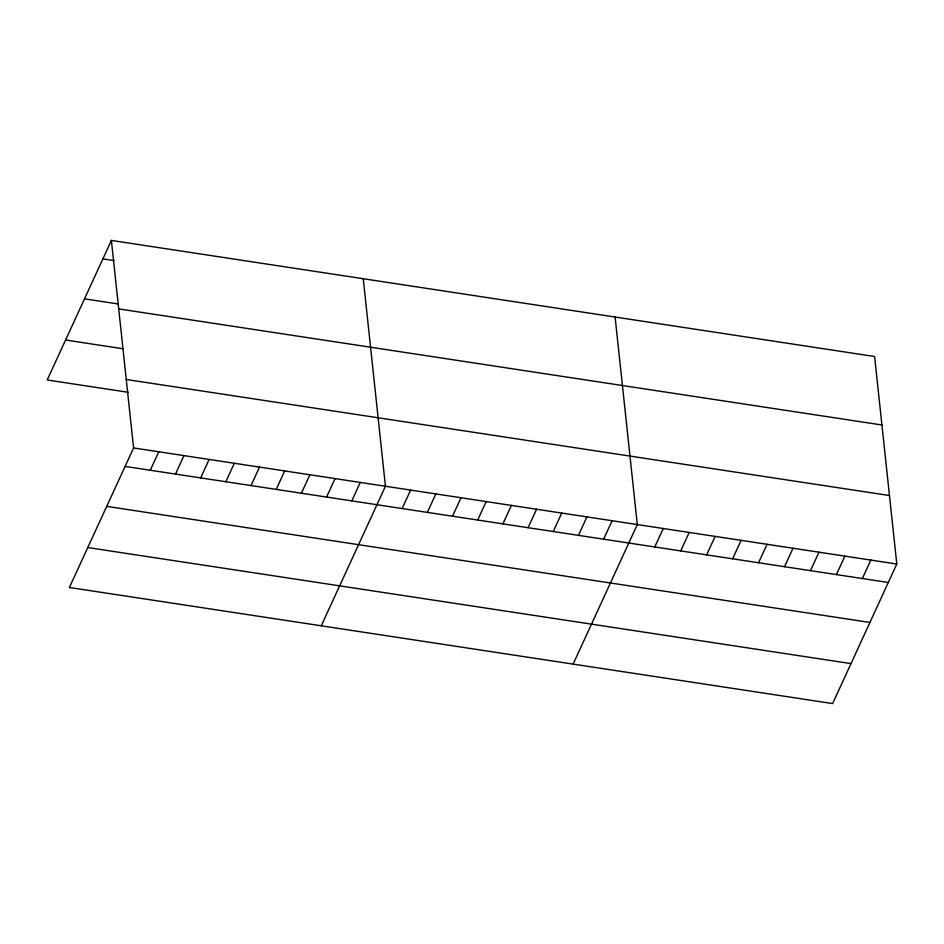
<?xml version="1.0" encoding="UTF-8"?>
<svg xmlns="http://www.w3.org/2000/svg" width="944" height="944" viewBox="0 0 944 944"><rect width="100%" height="100%" fill="white"/><g stroke="black" fill="none" stroke-linecap="round" stroke-linejoin="round"><path stroke-width="1.42" d="M111.38 240.425L133.588 447.952L69.408 587.498L832.62 703.575L896.8 564.028L874.592 356.502L111.38 240.425L47.2 379.972L128.36 392.315M150.285 470.242L158.769 451.787M175.466 474.077L183.962 455.61M200.659 477.912L209.143 459.445M225.84 481.735L234.336 463.28M251.021 485.57L259.517 467.103M276.214 489.393L284.699 470.938M301.396 493.228L309.892 474.773M326.589 497.063L335.073 478.596M351.77 500.886L360.266 482.431M321.267 625.801L385.447 486.254L363.239 278.728M402.144 508.545L410.628 490.089M427.325 512.38L435.821 493.924M452.518 516.215L461.002 497.748M477.699 520.038L486.195 501.583M502.892 523.873L511.377 505.406M528.074 527.696L536.558 509.241M553.255 531.531L561.751 513.076M578.448 535.366L586.932 516.899M603.629 539.189L612.125 520.734M573.126 664.104L637.306 524.557L615.099 317.031M654.77 546.965L663.254 528.51M680.718 550.918L689.203 532.451M706.667 554.86L715.151 536.404M732.615 558.813L741.099 540.346M758.563 562.754L767.059 544.299M784.511 566.707L793.007 548.24M810.459 570.648L818.955 552.193M836.408 574.589L844.904 556.134M862.356 578.542L870.852 560.075M102.896 258.892L114.082 260.591M84.512 298.847L118.094 303.956M118.708 308.912L881.92 424.989M65.584 340.017L122.944 348.737M126.26 379.476L889.472 495.541M133.588 447.952L896.8 564.028M125.092 466.419L888.304 582.483M106.719 506.373L869.931 622.45M87.78 547.544L850.992 663.608"/></g></svg>
